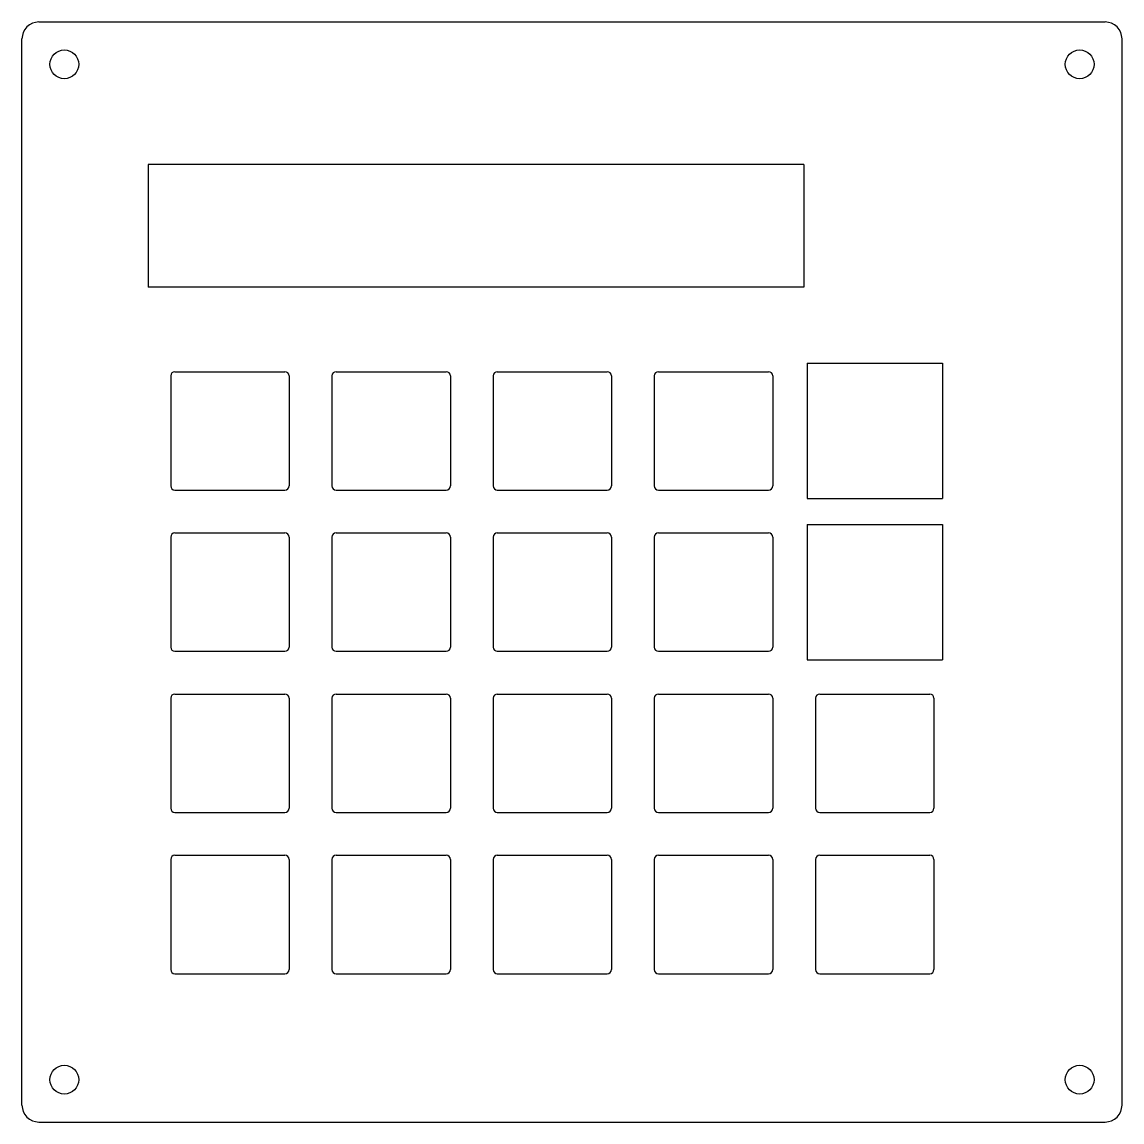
# Model space of a CAD drawing. Extents: x -63 to 67, y -53 to 77.
import ezdxf

# ---------------------------------------------------------------- set-up
doc = ezdxf.new("R2010")
doc.units = 0
doc.layers.get('0').update_dxf_attribs({"linetype": 'continuous'})

# ---------------------------------------------------------------- blocks, each defined once
blk = doc.blocks.new('FACEFEAT')
at = {"color": 0}
for p, q in [((-60.675, 76.9), (65.325, 76.9)), ((-62.675, -51.1), (-62.675, 74.9)), ((67.325, -51.1), (67.325, 74.9)), ((29.725, 60.075), (-47.775, 60.075)), ((-47.775, 60.075), (-47.775, 45.575)), ((29.725, 60.075), (29.725, 45.575)), ((29.725, 45.575), (-47.775, 45.575)), ((30.1, 36.575), (30.1, 20.575)), ((30.1, 36.575), (46.1, 36.575)), ((46.1, 36.575), (46.1, 20.575)), ((-44.6, 35.575), (-31.6, 35.575)), ((-25.55, 35.575), (-12.55, 35.575)), ((-6.5, 35.575), (6.5, 35.575)), ((12.55, 35.575), (25.55, 35.575)), ((-45.1, 35.075), (-45.1, 22.075)), ((-31.1, 35.075), (-31.1, 22.075)), ((-26.05, 35.075), (-26.05, 22.075)), ((-12.05, 35.075), (-12.05, 22.075)), ((-7, 35.075), (-7, 22.075)), ((7, 35.075), (7, 22.075)), ((12.05, 35.075), (12.05, 22.075)), ((26.05, 35.075), (26.05, 22.075)), ((-44.6, 21.575), (-31.6, 21.575)), ((-25.55, 21.575), (-12.55, 21.575)), ((-6.5, 21.575), (6.5, 21.575)), ((12.55, 21.575), (25.55, 21.575)), ((30.1, 20.575), (46.1, 20.575)), ((30.1, 17.525), (30.1, 1.525)), ((30.1, 17.525), (46.1, 17.525)), ((46.1, 17.525), (46.1, 1.525)), ((-45.1, 16.025), (-45.1, 3.025)), ((-44.6, 16.525), (-31.6, 16.525)), ((-31.1, 16.025), (-31.1, 3.025)), ((-26.05, 16.025), (-26.05, 3.025)), ((-25.55, 16.525), (-12.55, 16.525)), ((-12.05, 16.025), (-12.05, 3.025)), ((-7, 16.025), (-7, 3.025)), ((-6.5, 16.525), (6.5, 16.525)), ((7, 16.025), (7, 3.025)), ((12.05, 16.025), (12.05, 3.025)), ((12.55, 16.525), (25.55, 16.525)), ((26.05, 16.025), (26.05, 3.025)), ((-44.6, 2.525), (-31.6, 2.525)), ((-25.55, 2.525), (-12.55, 2.525)), ((-6.5, 2.525), (6.5, 2.525)), ((12.55, 2.525), (25.55, 2.525)), ((30.1, 1.525), (46.1, 1.525)), ((-44.6, -2.525), (-31.6, -2.525)), ((-25.55, -2.525), (-12.55, -2.525)), ((-6.5, -2.525), (6.5, -2.525)), ((12.55, -2.525), (25.55, -2.525)), ((31.6, -2.525), (44.6, -2.525)), ((-45.1, -3.025), (-45.1, -16.025)), ((-31.1, -3.025), (-31.1, -16.025)), ((-26.05, -3.025), (-26.05, -16.025)), ((-12.05, -3.025), (-12.05, -16.025)), ((-7, -3.025), (-7, -16.025)), ((7, -3.025), (7, -16.025)), ((12.05, -3.025), (12.05, -16.025)), ((26.05, -3.025), (26.05, -16.025)), ((31.1, -3.025), (31.1, -16.025)), ((45.1, -3.025), (45.1, -16.025)), ((-44.6, -16.525), (-31.6, -16.525)), ((-25.55, -16.525), (-12.55, -16.525)), ((-6.5, -16.525), (6.5, -16.525)), ((12.55, -16.525), (25.55, -16.525)), ((31.6, -16.525), (44.6, -16.525)), ((-45.1, -22.075), (-45.1, -35.075)), ((-44.6, -21.575), (-31.6, -21.575)), ((-31.1, -22.075), (-31.1, -35.075)), ((-26.05, -22.075), (-26.05, -35.075)), ((-25.55, -21.575), (-12.55, -21.575)), ((-12.05, -22.075), (-12.05, -35.075)), ((-7, -22.075), (-7, -35.075)), ((-6.5, -21.575), (6.5, -21.575)), ((7, -22.075), (7, -35.075)), ((12.05, -22.075), (12.05, -35.075)), ((12.55, -21.575), (25.55, -21.575)), ((26.05, -22.075), (26.05, -35.075)), ((31.1, -22.075), (31.1, -35.075)), ((31.6, -21.575), (44.6, -21.575)), ((45.1, -22.075), (45.1, -35.075)), ((-44.6, -35.575), (-31.6, -35.575)), ((-25.55, -35.575), (-12.55, -35.575)), ((-6.5, -35.575), (6.5, -35.575)), ((12.55, -35.575), (25.55, -35.575)), ((31.6, -35.575), (44.6, -35.575)), ((-60.675, -53.1), (65.325, -53.1))]:
    blk.add_line(p, q, dxfattribs=at)
for centre in [(-57.675, 71.9), (62.325, 71.9), (-57.675, -48.1), (62.325, -48.1)]:
    blk.add_circle(centre, 1.7, dxfattribs=at)
for centre, radius, start, end in [((-60.675, 74.9), 2, 90, -180), ((65.325, 74.9), 2, 0, 90), ((-44.6, 35.075), 0.5, 90, -180), ((-31.6, 35.075), 0.5, 0, 90), ((-25.55, 35.075), 0.5, 90, -180), ((-12.55, 35.075), 0.5, 0, 90), ((-6.5, 35.075), 0.5, 90, -180), ((6.5, 35.075), 0.5, 0, 90), ((12.55, 35.075), 0.5, 90, -180), ((25.55, 35.075), 0.5, 0, 90), ((-44.6, 22.075), 0.5, -180, -90), ((-31.6, 22.075), 0.5, -90, 0), ((-25.55, 22.075), 0.5, -180, -90), ((-12.55, 22.075), 0.5, -90, 0), ((-6.5, 22.075), 0.5, -180, -90), ((6.5, 22.075), 0.5, -90, 0), ((12.55, 22.075), 0.5, -180, -90), ((25.55, 22.075), 0.5, -90, 0), ((-44.6, 16.025), 0.5, 90, -180), ((-31.6, 16.025), 0.5, 0, 90), ((-25.55, 16.025), 0.5, 90, -180), ((-12.55, 16.025), 0.5, 0, 90), ((-6.5, 16.025), 0.5, 90, -180), ((6.5, 16.025), 0.5, 0, 90), ((12.55, 16.025), 0.5, 90, -180), ((25.55, 16.025), 0.5, 0, 90), ((-44.6, 3.025), 0.5, -180, -90), ((-31.6, 3.025), 0.5, -90, 0), ((-25.55, 3.025), 0.5, -180, -90), ((-12.55, 3.025), 0.5, -90, 0), ((-6.5, 3.025), 0.5, -180, -90), ((6.5, 3.025), 0.5, -90, 0), ((12.55, 3.025), 0.5, -180, -90), ((25.55, 3.025), 0.5, -90, 0), ((-44.6, -3.025), 0.5, 90, -180), ((-31.6, -3.025), 0.5, 0, 90), ((-25.55, -3.025), 0.5, 90, -180), ((-12.55, -3.025), 0.5, 0, 90), ((-6.5, -3.025), 0.5, 90, -180), ((6.5, -3.025), 0.5, 0, 90), ((12.55, -3.025), 0.5, 90, -180), ((25.55, -3.025), 0.5, 0, 90), ((31.6, -3.025), 0.5, 90, -180), ((44.6, -3.025), 0.5, 0, 90), ((-44.6, -16.025), 0.5, -180, -90), ((-31.6, -16.025), 0.5, -90, 0), ((-25.55, -16.025), 0.5, -180, -90), ((-12.55, -16.025), 0.5, -90, 0), ((-6.5, -16.025), 0.5, -180, -90), ((6.5, -16.025), 0.5, -90, 0), ((12.55, -16.025), 0.5, -180, -90), ((25.55, -16.025), 0.5, -90, 0), ((31.6, -16.025), 0.5, -180, -90), ((44.6, -16.025), 0.5, -90, 0), ((-44.6, -22.075), 0.5, 90, -180), ((-31.6, -22.075), 0.5, 0, 90), ((-25.55, -22.075), 0.5, 90, -180), ((-12.55, -22.075), 0.5, 0, 90), ((-6.5, -22.075), 0.5, 90, -180), ((6.5, -22.075), 0.5, 0, 90), ((12.55, -22.075), 0.5, 90, -180), ((25.55, -22.075), 0.5, 0, 90), ((31.6, -22.075), 0.5, 90, -180), ((44.6, -22.075), 0.5, 0, 90), ((-44.6, -35.075), 0.5, -180, -90), ((-31.6, -35.075), 0.5, -90, 0), ((-25.55, -35.075), 0.5, -180, -90), ((-12.55, -35.075), 0.5, -90, 0), ((-6.5, -35.075), 0.5, -180, -90), ((6.5, -35.075), 0.5, -90, 0), ((12.55, -35.075), 0.5, -180, -90), ((25.55, -35.075), 0.5, -90, 0), ((31.6, -35.075), 0.5, -180, -90), ((44.6, -35.075), 0.5, -90, 0), ((-60.675, -51.1), 2, -180, -90), ((65.325, -51.1), 2, -90, 0)]:
    blk.add_arc(centre, radius, start, end, dxfattribs=at)

msp = doc.modelspace()

# ---------------------------------------------------------------- block references
at = {"color": 0}
msp.add_blockref('FACEFEAT', (0, 0), dxfattribs=at)

doc.saveas('drawing.dxf')
